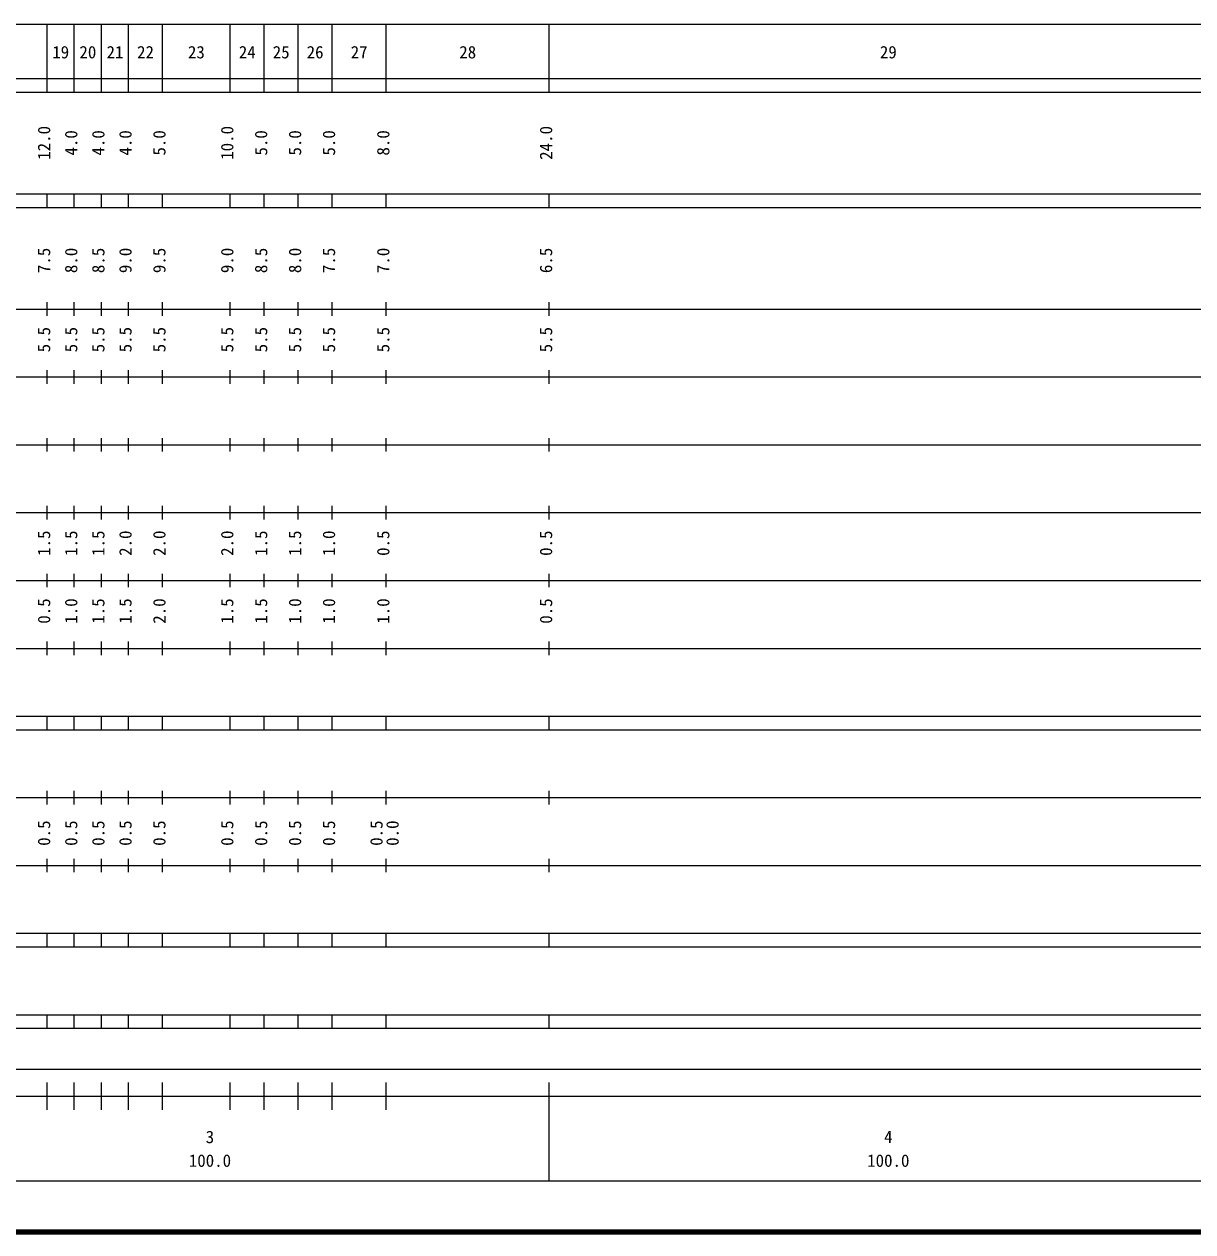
# Model space of a CAD drawing. Units: millimetres on the paper, enlarged 1000 times. Extents: x 40000 to 680000, y 20000 to 380000.
# Drawn here: x 290610 to 462893, y 20000 to 198000 of the extents above; entities that cross this region are included whole.
import ezdxf
from ezdxf.enums import TextEntityAlignment as Align

# ---------------------------------------------------------------- set-up
doc = ezdxf.new("R2010")
doc.units = ezdxf.units.MM
doc.header["$LTSCALE"] = 1000
doc.layers.add('M-TTL', color=2, linetype='Continuous', lineweight=140)
doc.layers.add('M-TTL-BAND', color=7, linetype='Continuous', lineweight=25)
doc.styles.add('ＭＳ ゴシック', font='')
doc.styles.get('ＭＳ ゴシック').set_extended_font_data('MS Gothic')

msp = doc.modelspace()

# ---------------------------------------------------------------- linework, layer by layer
at = {"layer": 'M-TTL'}
msp.add_line((40000, 20000), (680000, 20000), dxfattribs=at)
at = {"layer": 'M-TTL-BAND'}
for p, q in [((68000, 198000), (579000, 198000)), ((294000, 188000), (294000, 198000)), ((298000, 188000), (298000, 198000)), ((302000, 188000), (302000, 198000)), ((306000, 188000), (306000, 198000)), ((311000, 188000), (311000, 198000)), ((321000, 188000), (321000, 198000)), ((326000, 188000), (326000, 198000)), ((331000, 188000), (331000, 198000)), ((336000, 188000), (336000, 198000)), ((344000, 188000), (344000, 198000)), ((368000, 188000), (368000, 198000)), ((40000, 190000), (579000, 190000)), ((40000, 188000), (579000, 188000)), ((40000, 173000), (579000, 173000)), ((294000, 171000), (294000, 173000)), ((298000, 171000), (298000, 173000)), ((302000, 171000), (302000, 173000)), ((306000, 171000), (306000, 173000)), ((311000, 171000), (311000, 173000)), ((321000, 171000), (321000, 173000)), ((326000, 171000), (326000, 173000)), ((331000, 171000), (331000, 173000)), ((336000, 171000), (336000, 173000)), ((344000, 171000), (344000, 173000)), ((368000, 171000), (368000, 173000)), ((40000, 171000), (579000, 171000)), ((294000, 155000), (294000, 157000)), ((298000, 155000), (298000, 157000)), ((302000, 155000), (302000, 157000)), ((306000, 155000), (306000, 157000)), ((311000, 155000), (311000, 157000)), ((321000, 155000), (321000, 157000)), ((326000, 155000), (326000, 157000)), ((331000, 155000), (331000, 157000)), ((336000, 155000), (336000, 157000)), ((344000, 155000), (344000, 157000)), ((368000, 155000), (368000, 157000)), ((40000, 156000), (579000, 156000)), ((46000, 146000), (579000, 146000)), ((294000, 145000), (294000, 147000)), ((298000, 145000), (298000, 147000)), ((302000, 145000), (302000, 147000)), ((306000, 145000), (306000, 147000)), ((311000, 145000), (311000, 147000)), ((321000, 145000), (321000, 147000)), ((326000, 145000), (326000, 147000)), ((331000, 145000), (331000, 147000)), ((336000, 145000), (336000, 147000)), ((344000, 145000), (344000, 147000)), ((368000, 145000), (368000, 147000)), ((52000, 136000), (579000, 136000)), ((294000, 135000), (294000, 137000)), ((298000, 135000), (298000, 137000)), ((302000, 135000), (302000, 137000)), ((306000, 135000), (306000, 137000)), ((311000, 135000), (311000, 137000)), ((321000, 135000), (321000, 137000)), ((326000, 135000), (326000, 137000)), ((331000, 135000), (331000, 137000)), ((336000, 135000), (336000, 137000)), ((344000, 135000), (344000, 137000)), ((368000, 135000), (368000, 137000)), ((294000, 125000), (294000, 127000)), ((298000, 125000), (298000, 127000)), ((302000, 125000), (302000, 127000)), ((306000, 125000), (306000, 127000)), ((311000, 125000), (311000, 127000)), ((321000, 125000), (321000, 127000)), ((326000, 125000), (326000, 127000)), ((331000, 125000), (331000, 127000)), ((336000, 125000), (336000, 127000)), ((344000, 125000), (344000, 127000)), ((368000, 125000), (368000, 127000)), ((46000, 126000), (579000, 126000)), ((52000, 116000), (579000, 116000)), ((294000, 115000), (294000, 117000)), ((298000, 115000), (298000, 117000)), ((302000, 115000), (302000, 117000)), ((306000, 115000), (306000, 117000)), ((311000, 115000), (311000, 117000)), ((321000, 115000), (321000, 117000)), ((326000, 115000), (326000, 117000)), ((331000, 115000), (331000, 117000)), ((336000, 115000), (336000, 117000)), ((344000, 115000), (344000, 117000)), ((368000, 115000), (368000, 117000)), ((294000, 105000), (294000, 107000)), ((298000, 105000), (298000, 107000)), ((302000, 105000), (302000, 107000)), ((306000, 105000), (306000, 107000)), ((311000, 105000), (311000, 107000)), ((321000, 105000), (321000, 107000)), ((326000, 105000), (326000, 107000)), ((331000, 105000), (331000, 107000)), ((336000, 105000), (336000, 107000)), ((344000, 105000), (344000, 107000)), ((368000, 105000), (368000, 107000)), ((46000, 106000), (579000, 106000)), ((40000, 96000), (579000, 96000)), ((294000, 94000), (294000, 96000)), ((298000, 94000), (298000, 96000)), ((302000, 94000), (302000, 96000)), ((306000, 94000), (306000, 96000)), ((311000, 94000), (311000, 96000)), ((321000, 94000), (321000, 96000)), ((326000, 94000), (326000, 96000)), ((331000, 94000), (331000, 96000)), ((336000, 94000), (336000, 96000)), ((344000, 94000), (344000, 96000)), ((368000, 94000), (368000, 96000)), ((40000, 94000), (579000, 94000)), ((49000, 84000), (579000, 84000)), ((294000, 83000), (294000, 85000)), ((298000, 83000), (298000, 85000)), ((302000, 83000), (302000, 85000)), ((306000, 83000), (306000, 85000)), ((311000, 83000), (311000, 85000)), ((321000, 83000), (321000, 85000)), ((326000, 83000), (326000, 85000)), ((331000, 83000), (331000, 85000)), ((336000, 83000), (336000, 85000)), ((344000, 83000), (344000, 85000)), ((368000, 83000), (368000, 85000)), ((294000, 73000), (294000, 75000)), ((298000, 73000), (298000, 75000)), ((302000, 73000), (302000, 75000)), ((306000, 73000), (306000, 75000)), ((311000, 73000), (311000, 75000)), ((321000, 73000), (321000, 75000)), ((326000, 73000), (326000, 75000)), ((331000, 73000), (331000, 75000)), ((336000, 73000), (336000, 75000)), ((344000, 73000), (344000, 75000)), ((368000, 73000), (368000, 75000)), ((40000, 74000), (579000, 74000)), ((40000, 64000), (579000, 64000)), ((294000, 62000), (294000, 64000)), ((298000, 62000), (298000, 64000)), ((302000, 62000), (302000, 64000)), ((306000, 62000), (306000, 64000)), ((311000, 62000), (311000, 64000)), ((321000, 62000), (321000, 64000)), ((326000, 62000), (326000, 64000)), ((331000, 62000), (331000, 64000)), ((336000, 62000), (336000, 64000)), ((344000, 62000), (344000, 64000)), ((368000, 62000), (368000, 64000)), ((40000, 62000), (579000, 62000)), ((40000, 52000), (579000, 52000)), ((294000, 50000), (294000, 52000)), ((298000, 50000), (298000, 52000)), ((302000, 50000), (302000, 52000)), ((306000, 50000), (306000, 52000)), ((311000, 50000), (311000, 52000)), ((321000, 50000), (321000, 52000)), ((326000, 50000), (326000, 52000)), ((331000, 50000), (331000, 52000)), ((336000, 50000), (336000, 52000)), ((344000, 50000), (344000, 52000)), ((368000, 50000), (368000, 52000)), ((40000, 50000), (579000, 50000)), ((71000, 44000), (474000, 44000)), ((294000, 38000), (294000, 42000)), ((298000, 38000), (298000, 42000)), ((302000, 38000), (302000, 42000)), ((306000, 38000), (306000, 42000)), ((311000, 38000), (311000, 42000)), ((321000, 38000), (321000, 42000)), ((326000, 38000), (326000, 42000)), ((331000, 38000), (331000, 42000)), ((336000, 38000), (336000, 42000)), ((344000, 38000), (344000, 42000)), ((368000, 27500), (368000, 42000)), ((40000, 40000), (579000, 40000)), ((68000, 27500), (579000, 27500))]:
    msp.add_line(p, q, dxfattribs=at)

# ---------------------------------------------------------------- texts
at = {"layer": 'M-TTL-BAND', "style": 'ＭＳ ゴシック'}
for s, p in [('19', (296000, 192405)), ('20', (300000, 192405)), ('21', (304000, 192405)), ('22', (308500, 192405)), ('23', (316000, 192405)), ('24', (323500, 192405)), ('25', (328500, 192405)), ('26', (333500, 192405)), ('27', (340000, 192405)), ('28', (356000, 192405)), ('29', (418000, 192405)), ('3', (318000, 32523)), ('4', (418000, 32523)), ('100.0', (318000, 29033)), ('100.0', (418000, 29033))]:
    msp.add_text(s, height=1833, dxfattribs=at).set_placement(p, align=Align.BOTTOM_CENTER)
for s, p in [('12.0', (295000, 180500)), ('4.0', (299000, 180500)), ('4.0', (303000, 180500)), ('4.0', (307000, 180500)), ('5.0', (312000, 180500)), ('10.0', (322000, 180500)), ('5.0', (327000, 180500)), ('5.0', (332000, 180500)), ('5.0', (337000, 180500)), ('8.0', (345000, 180500)), ('24.0', (369000, 180500)), ('7.5', (295000, 163174)), ('8.0', (299000, 163174)), ('8.5', (303000, 163174)), ('9.0', (307000, 163174)), ('9.5', (312000, 163174)), ('9.0', (322000, 163174)), ('8.5', (327000, 163174)), ('8.0', (332000, 163174)), ('7.5', (337000, 163174)), ('7.0', (345000, 163174)), ('6.5', (369000, 163174)), ('5.5', (295000, 151500)), ('5.5', (299000, 151500)), ('5.5', (303000, 151500)), ('5.5', (307000, 151500)), ('5.5', (312000, 151500)), ('5.5', (322000, 151500)), ('5.5', (327000, 151500)), ('5.5', (332000, 151500)), ('5.5', (337000, 151500)), ('5.5', (345000, 151500)), ('5.5', (369000, 151500)), ('1.5', (295000, 121500)), ('1.5', (299000, 121500)), ('1.5', (303000, 121500)), ('2.0', (307000, 121500)), ('2.0', (312000, 121500)), ('2.0', (322000, 121500)), ('1.5', (327000, 121500)), ('1.5', (332000, 121500)), ('1.0', (337000, 121500)), ('0.5', (345000, 121500)), ('0.5', (369000, 121500)), ('0.5', (295000, 111500)), ('1.0', (299000, 111500)), ('1.5', (303000, 111500)), ('1.5', (307000, 111500)), ('2.0', (312000, 111500)), ('1.5', (322000, 111500)), ('1.5', (327000, 111500)), ('1.0', (332000, 111500)), ('1.0', (337000, 111500)), ('1.0', (345000, 111500)), ('0.5', (369000, 111500)), ('0.5', (295000, 78764)), ('0.5', (299000, 78764)), ('0.5', (303000, 78764)), ('0.5', (307000, 78764)), ('0.5', (312000, 78764)), ('0.5', (322000, 78764)), ('0.5', (327000, 78764)), ('0.5', (332000, 78764)), ('0.5', (337000, 78764)), ('0.5', (344000, 78764)), ('0.0', (346370, 78764))]:
    msp.add_text(s, height=1833, rotation=90, dxfattribs=at).set_placement(p, align=Align.BOTTOM_CENTER)

doc.saveas('drawing.dxf')
